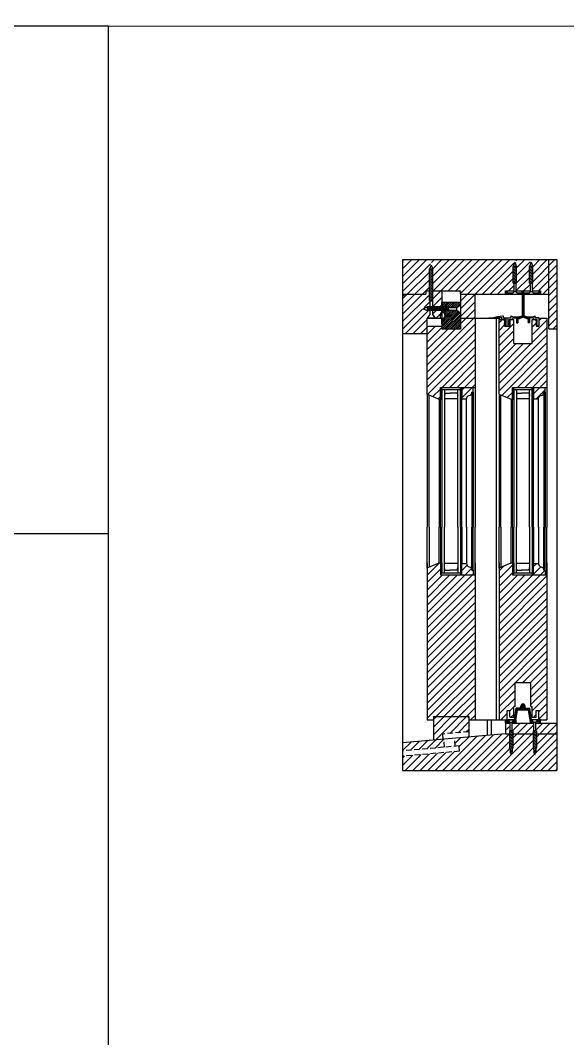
# Model space of a CAD drawing. Header units: inches. Extents: x 1985 to 11287, y 379 to 3234.
# Drawn here: x 7872.43 to 7898.13, y 1663.84 to 1711.67 of the extents above; entities that cross this region are included whole.
import ezdxf

# ---------------------------------------------------------------- set-up
doc = ezdxf.new("R2010")
doc.units = ezdxf.units.IN
doc.header["$MEASUREMENT"] = 0
doc.linetypes.add('HIDDEN', pattern=[0.375, 0.25, -0.125])
for name, color, linetype in [('alum. sill 99', 1, 'CONTINUOUS'), ('glass 99', 6, 'CONTINUOUS'), ('glazing tape 99', 7, 'CONTINUOUS'), ('hardware 99', 94, 'CONTINUOUS'), ('hatch 99', 1, 'CONTINUOUS'), ('separation 99', 3, 'CONTINUOUS'), ('weatherstripping 99', 5, 'CONTINUOUS'), ('wood detail 99', 7, 'CONTINUOUS')]:
    doc.layers.add(name, color=color, linetype=linetype)
pattern_1 = [(45, (8515.62626, 635.25964), (-0.176776695, 0.176776695), [])]

msp = doc.modelspace()

# ---------------------------------------------------------------- hatches: boundary and pattern name
at = {"layer": 'alum. sill 99'}
h = msp.add_hatch(dxfattribs=at)
h.set_pattern_fill('ANSI31', color=256, scale=2, style=0)
h.paths.add_polyline_path([(7893.78807, 1685.348837), (7893.78807, 1685.623035), (7892.16307, 1685.623035), (7892.16307, 1686.19), (7892.10057, 1686.19), (7891.53807, 1685.948928), (7891.53807, 1684.791579), (7891.53807, 1678.814999), (7891.83307, 1678.814999), (7891.83307, 1678.968999), (7893.49307, 1678.968999), (7893.49307, 1678.814999), (7893.78807, 1678.814999)])
h.paths.add_polyline_path([(7893.51457, 1686.0058, -0.350781059), (7893.38957, 1686.148928), (7893.38957, 1686.16205), (7893.16307, 1686.16205), (7893.16307, 1685.623035), (7893.70207, 1685.623035), (7893.70207, 1685.84955), (7893.63957, 1685.84955), (7893.63957, 1685.862672, 0.350781059)], flags=17)
h.paths.add_polyline_path([(7897.163072, 1685.348837), (7897.163072, 1685.623035), (7895.538072, 1685.623035), (7895.538072, 1686.19), (7895.475572, 1686.19), (7894.913072, 1685.948928), (7894.913072, 1684.791579), (7894.913072, 1678.814999), (7895.288072, 1678.814999), (7895.288072, 1679.252499), (7895.413072, 1679.252499), (7895.413072, 1678.939999), (7895.600572, 1678.939999), (7895.600572, 1679.439999), (7895.663072, 1679.439999), (7895.663072, 1680.564999), (7896.413072, 1680.564999), (7896.413072, 1679.439999), (7896.475572, 1679.439999), (7896.475572, 1678.939999), (7896.663072, 1678.939999), (7896.663072, 1679.252499), (7896.788072, 1679.252499), (7896.788072, 1678.814999), (7896.863072, 1678.814999), (7897.163072, 1678.814999)])
h.paths.add_polyline_path([(7896.889572, 1686.0058, -0.350781059), (7896.764572, 1686.148928), (7896.764572, 1686.16205), (7896.538072, 1686.16205), (7896.538072, 1685.623035), (7897.077072, 1685.623035), (7897.077072, 1685.84955), (7897.014572, 1685.84955), (7897.014572, 1685.862672, 0.350781059)], flags=17)
at = {"layer": 'glazing tape 99'}
h = msp.add_hatch(color=7, dxfattribs=at)
h.paths.add_polyline_path([(7893.10057, 1693.895784), (7893.16307, 1693.895784), (7893.16307, 1694.395784), (7893.10057, 1694.395784)])
h.paths.add_polyline_path([(7892.16307, 1693.872284), (7892.22557, 1693.872284), (7892.22557, 1694.372284), (7892.16307, 1694.372284)])
h = msp.add_hatch(color=7, dxfattribs=at)
h.paths.add_polyline_path([(7893.10057, 1693.895784), (7893.16307, 1693.895784), (7893.16307, 1694.395784), (7893.10057, 1694.395784)])
h.paths.add_polyline_path([(7892.16307, 1693.872284), (7892.22557, 1693.872284), (7892.22557, 1694.372284), (7892.16307, 1694.372284)])
h = msp.add_hatch(color=7, dxfattribs=at)
h.paths.add_polyline_path([(7896.475572, 1693.895784), (7896.538072, 1693.895784), (7896.538072, 1694.395784), (7896.475572, 1694.395784)])
h.paths.add_polyline_path([(7895.538072, 1693.872284), (7895.600572, 1693.872284), (7895.600572, 1694.372284), (7895.538072, 1694.372284)])
h = msp.add_hatch(color=7, dxfattribs=at)
h.paths.add_polyline_path([(7896.475572, 1693.895784), (7896.538072, 1693.895784), (7896.538072, 1694.395784), (7896.475572, 1694.395784)])
h.paths.add_polyline_path([(7895.538072, 1693.872284), (7895.600572, 1693.872284), (7895.600572, 1694.372284), (7895.538072, 1694.372284)])
h = msp.add_hatch(color=7, dxfattribs=at)
h.paths.add_polyline_path([(7893.10057, 1685.66205), (7893.16307, 1685.66205), (7893.16307, 1686.16205), (7893.10057, 1686.16205)])
h.paths.add_polyline_path([(7892.16307, 1685.69), (7892.22557, 1685.69), (7892.22557, 1686.19), (7892.16307, 1686.19)])
h = msp.add_hatch(color=7, dxfattribs=at)
h.paths.add_polyline_path([(7896.475572, 1685.66205), (7896.538072, 1685.66205), (7896.538072, 1686.16205), (7896.475572, 1686.16205)])
h.paths.add_polyline_path([(7895.538072, 1685.69), (7895.600572, 1685.69), (7895.600572, 1686.19), (7895.538072, 1686.19)])
at = {"layer": 'hardware 99'}
h = msp.add_hatch(dxfattribs=at)
h.set_pattern_fill('ANSI31', color=256, scale=0.25, style=0)
h.set_pattern_definition([(45, (8239.943242, -273.444858), (-0.0220970869, 0.0220970869), [])])
h.paths.add_polyline_path([(7895.51116, 1698.809832), (7895.564101, 1698.881832), (7895.290072, 1698.881832), (7895.290072, 1698.963832), (7895.250072, 1698.963832), (7895.218072, 1698.931832), (7895.218072, 1698.809832)])
h.paths.add_polyline_path([(7895.747043, 1698.881832), (7895.799984, 1698.809832), (7896.002072, 1698.809832), (7896.002072, 1697.794832), (7895.762275, 1697.696832), (7895.725572, 1697.681832), (7895.725572, 1697.461832), (7895.797572, 1697.461832), (7895.797572, 1697.633477), (7896.038072, 1697.731764), (7896.278572, 1697.633477), (7896.278572, 1697.461832), (7896.350572, 1697.461832), (7896.350572, 1697.681832), (7896.074072, 1697.794832), (7896.074072, 1698.809832), (7896.27616, 1698.809832), (7896.329101, 1698.881832), (7896.074072, 1698.881832), (7896.074072, 1698.963832), (7896.002072, 1698.963832), (7896.002072, 1698.881832)])
h.paths.add_polyline_path([(7896.512043, 1698.881832), (7896.564984, 1698.809832), (7896.858072, 1698.809832), (7896.858072, 1698.931832), (7896.826072, 1698.963832), (7896.786072, 1698.963832), (7896.786072, 1698.881832)])
h = msp.add_hatch(dxfattribs=at)
h.set_pattern_fill('ANSI31', color=256, scale=0.25, style=0)
h.set_pattern_definition([(45, (8239.943242, -212.749195), (-0.0220970869, 0.0220970869), [])])
h.paths.add_polyline_path([(7895.33866, 1678.814999), (7895.213072, 1678.814999), (7895.213072, 1678.654999), (7895.285072, 1678.654999), (7895.285072, 1678.714999), (7895.41219, 1678.714999)])
h.paths.add_polyline_path([(7895.704127, 1678.803372), (7895.784248, 1679.292999), (7896.291896, 1679.292999), (7896.372017, 1678.803372), (7896.372017, 1678.654999), (7896.444017, 1678.654999), (7896.444017, 1678.714999), (7896.52219, 1678.714999), (7896.44866, 1678.814999), (7896.443072, 1678.814999), (7896.353072, 1679.364999), (7896.138072, 1679.364999), (7896.138072, 1679.464999, 1), (7895.938072, 1679.464999), (7895.938072, 1679.364999), (7895.723072, 1679.364999), (7895.633072, 1678.814999), (7895.627484, 1678.814999), (7895.553954, 1678.714999), (7895.632127, 1678.714999), (7895.632127, 1678.654999), (7895.704127, 1678.654999)])
h.paths.add_polyline_path([(7896.863072, 1678.814999), (7896.737484, 1678.814999), (7896.663954, 1678.714999), (7896.791072, 1678.714999), (7896.791072, 1678.654999), (7896.863072, 1678.654999)])
at = {"layer": 'hatch 99'}
h = msp.add_hatch(dxfattribs=at)
h.set_pattern_fill('ANSI31', color=256, scale=2, style=0)
h.set_pattern_definition(pattern_1)
h.paths.add_polyline_path([(7895.580572, 1700.119832), (7895.603072, 1700.176832), (7895.603072, 1700.434832), (7890.38232, 1700.434832), (7890.38232, 1698.809832), (7891.46857, 1698.809832), (7891.46857, 1698.963832), (7891.64057, 1698.963832), (7891.64057, 1699.991832), (7891.66307, 1700.042127), (7891.66307, 1700.192192), (7891.72557, 1700.331898), (7891.78807, 1700.192192), (7891.78807, 1700.042127), (7891.81057, 1699.991832), (7891.81057, 1698.963832), (7893.10857, 1698.963832), (7893.10857, 1698.809832), (7895.218072, 1698.809832), (7895.218072, 1698.963832), (7895.603072, 1698.963832), (7895.603072, 1699.327332), (7895.580572, 1699.327332)])
h.paths.add_polyline_path([(7896.345572, 1700.119832), (7896.368072, 1700.176832), (7896.368072, 1700.434832), (7895.708072, 1700.434832), (7895.708072, 1700.176832), (7895.730572, 1700.119832), (7895.730572, 1699.327332), (7895.708072, 1699.327332), (7895.708072, 1698.963832), (7896.368072, 1698.963832), (7896.368072, 1699.327332), (7896.345572, 1699.327332)])
h.paths.add_polyline_path([(7897.256822, 1700.434832), (7896.473072, 1700.434832), (7896.473072, 1700.176832), (7896.495572, 1700.119832), (7896.495572, 1699.327332), (7896.473072, 1699.327332), (7896.473072, 1698.963832), (7896.858072, 1698.963832), (7896.858072, 1698.809832), (7897.256822, 1698.809832)])
h.paths.add_polyline_path([(7897.631822, 1700.434832), (7897.256822, 1700.434832), (7897.256822, 1697.181832), (7897.631822, 1697.181832)])
h = msp.add_hatch(dxfattribs=at)
h.set_pattern_fill('ANSI31', color=256, scale=2, style=0)
h.set_pattern_definition(pattern_1)
h.paths.add_polyline_path([(7891.66307, 1697.851832), (7891.66307, 1698.040721), (7891.54057, 1698.040721), (7891.490276, 1698.063221), (7891.39638, 1698.063221), (7891.256674, 1698.125721), (7891.39638, 1698.188221), (7891.490276, 1698.188221), (7891.54057, 1698.210721), (7891.66307, 1698.210721), (7891.66307, 1698.494332), (7891.64057, 1698.494332), (7891.64057, 1698.963832), (7891.46857, 1698.963832), (7891.46857, 1698.809832), (7890.50732, 1698.809832), (7890.38232, 1698.684832), (7890.38232, 1696.963832), (7891.53807, 1696.963832), (7891.53807, 1697.681832)])
h.paths.add_polyline_path([(7892.22557, 1698.963832), (7891.81057, 1698.963832), (7891.81057, 1698.494332), (7891.78807, 1698.494332), (7891.78807, 1698.210721), (7892.22557, 1698.210721)])
h.paths.add_polyline_path([(7892.178258, 1697.931497, -0.239084783), (7892.22557, 1697.962453), (7892.22557, 1698.040721), (7891.78807, 1698.040721), (7891.78807, 1697.851832), (7891.91307, 1697.681832), (7892.178451, 1697.681832, -0.267534355)])
h.paths.add_polyline_path([(7893.78807, 1698.809832), (7893.10057, 1698.809832), (7893.10057, 1698.431832), (7893.10057, 1697.681832), (7893.78807, 1697.681832)])
h.paths.add_polyline_path([(7893.78807, 1697.681832), (7893.10057, 1697.681832), (7893.10057, 1697.184832), (7892.22557, 1697.184832), (7892.22557, 1697.306832), (7891.53807, 1697.306832), (7891.53807, 1694.113355), (7892.10057, 1693.872284), (7892.16307, 1693.872284), (7892.16307, 1694.434798), (7893.78807, 1694.434798)])
h.paths.add_polyline_path([(7893.70207, 1694.434798), (7893.16307, 1694.434798), (7893.16307, 1693.895784), (7893.38957, 1693.895784, -0.375199902), (7893.51457, 1694.052034, 0.375199902), (7893.63957, 1694.208284), (7893.70207, 1694.208284)], flags=17)
h.paths.add_polyline_path([(7897.163072, 1697.681832), (7896.781072, 1697.681832), (7896.781072, 1697.306832), (7896.709072, 1697.306832), (7896.663072, 1697.306832), (7896.663072, 1697.619332), (7896.531072, 1697.619332), (7896.475572, 1697.619332), (7896.475572, 1696.494332), (7895.600572, 1696.494332), (7895.600572, 1697.619332), (7895.413072, 1697.619332), (7895.413072, 1697.306832), (7895.177072, 1697.306832), (7895.177072, 1697.619332), (7895.045072, 1697.619332), (7894.913072, 1697.619332), (7894.913072, 1694.113355), (7895.475572, 1693.872284), (7895.538072, 1693.872284), (7895.538072, 1694.434798), (7897.163072, 1694.434798)])
h.paths.add_polyline_path([(7897.077072, 1694.434798), (7896.538072, 1694.434798), (7896.538072, 1693.895784), (7896.764572, 1693.895784, -0.375199902), (7896.889572, 1694.052034, 0.375199902), (7897.014572, 1694.208284), (7897.077072, 1694.208284)], flags=17)
h = msp.add_hatch(dxfattribs=at)
h.set_pattern_fill('ANSI31', color=256, scale=0.5, style=0)
h.set_pattern_definition([(45, (8396.67715, 266.709015), (-0.0441941738, 0.0441941738), [])])
h.paths.add_polyline_path([(7893.10057, 1697.681832), (7893.10057, 1697.938221), (7892.93057, 1698.063221), (7892.53807, 1698.063221), (7892.53807, 1698.040721), (7892.22557, 1698.040721), (7892.22557, 1697.994332, -0.365977382), (7892.410448, 1697.838082), (7892.66307, 1697.838082), (7892.66307, 1697.775582), (7892.410448, 1697.775582, -0.365977382), (7892.22557, 1697.619332), (7892.22557, 1697.431832), (7892.22557, 1697.184832), (7893.10057, 1697.184832)])
h.paths.add_polyline_path([(7893.10057, 1698.431832), (7892.22557, 1698.431832), (7892.22557, 1698.210721), (7892.53807, 1698.210721), (7892.53807, 1698.188221), (7892.93057, 1698.188221), (7893.10057, 1698.313221)])
h = msp.add_hatch(dxfattribs=at)
h.set_pattern_fill('ANSI31', color=256, scale=2, style=0)
h.set_pattern_definition(pattern_1)
h.paths.add_polyline_path([(7893.49307, 1678.906499), (7893.43057, 1678.968999), (7891.89557, 1678.968999), (7891.83307, 1678.906499), (7891.83307, 1677.861518), (7892.293224, 1677.901472), (7892.271598, 1678.150535), (7893.49307, 1678.256594)])
h.paths.add_polyline_path([(7892.323336, 1677.904087), (7890.38232, 1677.735551), (7890.38232, 1677.35914), (7892.355774, 1677.530493)], flags=17)
h.paths.add_polyline_path([(7897.631822, 1678.154999), (7896.668072, 1678.154999), (7896.668072, 1677.504999), (7896.645572, 1677.447999), (7896.645572, 1677.319198), (7896.593072, 1677.179492), (7896.540572, 1677.319198), (7896.540572, 1677.447999), (7896.518072, 1677.504999), (7896.518072, 1678.154999), (7895.558072, 1678.154999), (7895.558072, 1677.504999), (7895.535572, 1677.447999), (7895.535572, 1677.319198), (7895.483072, 1677.179492), (7895.430572, 1677.319198), (7895.430572, 1677.447999), (7895.408072, 1677.504999), (7895.408072, 1678.154999), (7895.213072, 1678.154999), (7892.821462, 1677.947339), (7892.8539, 1677.573744), (7893.040697, 1677.589964), (7893.062323, 1677.340901), (7890.38232, 1677.108199), (7890.38232, 1676.434999), (7897.631822, 1676.434999)])
h.paths.add_polyline_path([(7897.631822, 1678.654999), (7896.863072, 1678.654999), (7896.645572, 1678.654999), (7896.645572, 1678.297499), (7896.668072, 1678.297499), (7896.668072, 1678.154999), (7897.631822, 1678.154999)])
h.paths.add_polyline_path([(7896.540572, 1678.654999), (7895.535572, 1678.654999), (7895.535572, 1678.297499), (7895.558072, 1678.297499), (7895.558072, 1678.154999), (7896.518072, 1678.154999), (7896.518072, 1678.297499), (7896.540572, 1678.297499)])
h.paths.add_polyline_path([(7895.430572, 1678.654999), (7895.213072, 1678.654999), (7895.213072, 1678.154999), (7895.408072, 1678.154999), (7895.408072, 1678.297499), (7895.430572, 1678.297499)])

# ---------------------------------------------------------------- linework, layer by layer
at = {"layer": 'glass 99', "color": 6}
for p, q in [((7892.22557, 1694.372284), (7892.22557, 1687.861472)), ((7892.22557, 1694.341098), (7893.10057, 1694.341098)), ((7892.22557, 1694.341098), (7893.10057, 1694.341098)), ((7892.35057, 1694.341098), (7892.35057, 1687.861472)), ((7892.97557, 1687.861472), (7892.97557, 1694.341098)), ((7893.10057, 1687.861472), (7893.10057, 1694.395784)), ((7895.600572, 1694.372284), (7895.600572, 1687.861472)), ((7895.600572, 1694.341098), (7896.475572, 1694.341098)), ((7895.600572, 1694.341098), (7896.475572, 1694.341098)), ((7895.725572, 1694.341098), (7895.725572, 1687.861472)), ((7896.350572, 1687.861472), (7896.350572, 1694.341098)), ((7896.475572, 1687.861472), (7896.475572, 1694.395784)), ((7892.380561, 1694.160164), (7892.35057, 1694.052381)), ((7892.380561, 1694.160164), (7892.35057, 1694.052381)), ((7892.97557, 1693.895784), (7892.35057, 1693.895784)), ((7892.97557, 1693.895784), (7892.35057, 1693.895784)), ((7892.380561, 1694.160164), (7892.60057, 1694.160164)), ((7892.380561, 1694.160164), (7892.60057, 1694.160164)), ((7892.945579, 1694.160164), (7892.60057, 1694.160164)), ((7892.945579, 1694.160164), (7892.60057, 1694.160164)), ((7892.945579, 1694.160164), (7892.97557, 1694.052381)), ((7892.945579, 1694.160164), (7892.97557, 1694.052381)), ((7895.755563, 1694.160164), (7895.725572, 1694.052381)), ((7895.755563, 1694.160164), (7895.725572, 1694.052381)), ((7896.350572, 1693.895784), (7895.725572, 1693.895784)), ((7896.350572, 1693.895784), (7895.725572, 1693.895784)), ((7895.755563, 1694.160164), (7895.975572, 1694.160164)), ((7895.755563, 1694.160164), (7895.975572, 1694.160164)), ((7896.320581, 1694.160164), (7895.975572, 1694.160164)), ((7896.320581, 1694.160164), (7895.975572, 1694.160164)), ((7896.320581, 1694.160164), (7896.350572, 1694.052381)), ((7896.320581, 1694.160164), (7896.350572, 1694.052381)), ((7892.22557, 1685.69), (7892.22557, 1687.861472)), ((7892.35057, 1685.716735), (7892.35057, 1687.861472)), ((7892.97557, 1687.861472), (7892.97557, 1685.716735)), ((7893.10057, 1687.861472), (7893.10057, 1685.66205)), ((7895.600572, 1685.69), (7895.600572, 1687.861472)), ((7895.725572, 1685.716735), (7895.725572, 1687.861472)), ((7896.350572, 1687.861472), (7896.350572, 1685.716735)), ((7896.475572, 1687.861472), (7896.475572, 1685.66205)), ((7892.22557, 1685.716735), (7893.10057, 1685.716735)), ((7892.97557, 1686.16205), (7892.35057, 1686.16205)), ((7892.380561, 1685.849555), (7892.35057, 1685.969738)), ((7892.380561, 1685.849555), (7892.60057, 1685.849555)), ((7892.945579, 1685.849555), (7892.60057, 1685.849555)), ((7892.945579, 1685.849555), (7892.97557, 1685.969738)), ((7895.600572, 1685.716735), (7896.475572, 1685.716735)), ((7896.350572, 1686.16205), (7895.725572, 1686.16205)), ((7895.755563, 1685.849555), (7895.725572, 1685.969738)), ((7895.755563, 1685.849555), (7895.975572, 1685.849555)), ((7896.320581, 1685.849555), (7895.975572, 1685.849555)), ((7896.320581, 1685.849555), (7896.350572, 1685.969738))]:
    msp.add_line(p, q, dxfattribs=at)
at = {"layer": 'glazing tape 99'}
for p, q in [((7892.22557, 1694.372284), (7892.16307, 1694.372284)), ((7892.22557, 1694.372284), (7892.16307, 1694.372284)), ((7892.22557, 1693.872284), (7892.22557, 1694.372284)), ((7892.22557, 1693.872284), (7892.22557, 1694.372284)), ((7893.10057, 1694.395784), (7893.10057, 1693.895784)), ((7893.16307, 1694.395784), (7893.10057, 1694.395784)), ((7893.10057, 1694.395784), (7893.10057, 1693.895784)), ((7893.16307, 1694.395784), (7893.10057, 1694.395784)), ((7895.600572, 1694.372284), (7895.538072, 1694.372284)), ((7895.600572, 1694.372284), (7895.538072, 1694.372284)), ((7895.600572, 1693.872284), (7895.600572, 1694.372284)), ((7895.600572, 1693.872284), (7895.600572, 1694.372284)), ((7896.475572, 1694.395784), (7896.475572, 1693.895784)), ((7896.538072, 1694.395784), (7896.475572, 1694.395784)), ((7896.475572, 1694.395784), (7896.475572, 1693.895784)), ((7896.538072, 1694.395784), (7896.475572, 1694.395784)), ((7892.22557, 1693.872284), (7892.16307, 1693.872284)), ((7892.22557, 1693.872284), (7892.16307, 1693.872284)), ((7893.16307, 1693.895784), (7893.10057, 1693.895784)), ((7893.16307, 1693.895784), (7893.10057, 1693.895784)), ((7895.600572, 1693.872284), (7895.538072, 1693.872284)), ((7895.600572, 1693.872284), (7895.538072, 1693.872284)), ((7896.538072, 1693.895784), (7896.475572, 1693.895784)), ((7896.538072, 1693.895784), (7896.475572, 1693.895784)), ((7892.16307, 1686.19), (7892.22557, 1686.19)), ((7892.22557, 1686.19), (7892.22557, 1685.69)), ((7895.538072, 1686.19), (7895.600572, 1686.19)), ((7895.600572, 1686.19), (7895.600572, 1685.69)), ((7892.16307, 1685.69), (7892.22557, 1685.69)), ((7893.10057, 1686.16205), (7893.10057, 1685.66205)), ((7895.538072, 1685.69), (7895.600572, 1685.69)), ((7896.475572, 1686.16205), (7896.475572, 1685.66205))]:
    msp.add_line(p, q, dxfattribs=at)
at = {"layer": 'glazing tape 99', "color": 7}
for p, q in [((7893.10057, 1686.16205), (7893.16307, 1686.16205)), ((7896.475572, 1686.16205), (7896.538072, 1686.16205)), ((7893.10057, 1685.66205), (7893.16307, 1685.66205)), ((7896.475572, 1685.66205), (7896.538072, 1685.66205))]:
    msp.add_line(p, q, dxfattribs=at)
at = {"layer": 'hardware 99'}
for p, q in [((7891.72557, 1700.181832), (7891.64057, 1699.991832)), ((7891.72557, 1700.181832), (7891.81057, 1699.991832)), ((7895.655572, 1700.309832), (7895.580572, 1700.119832)), ((7895.580572, 1699.327332), (7895.580572, 1700.119832)), ((7895.730572, 1700.119832), (7895.580572, 1700.119832)), ((7895.661336, 1700.119832), (7895.580572, 1700.081918)), ((7895.730572, 1700.081918), (7895.580572, 1700.011502)), ((7895.655572, 1700.309832), (7895.730572, 1700.119832)), ((7895.730572, 1699.327332), (7895.730572, 1700.119832)), ((7896.420572, 1700.309832), (7896.345572, 1700.119832)), ((7896.345572, 1699.327332), (7896.345572, 1700.119832)), ((7896.495572, 1700.119832), (7896.345572, 1700.119832)), ((7896.426336, 1700.119832), (7896.345572, 1700.081918)), ((7896.495572, 1700.081918), (7896.345572, 1700.011502)), ((7896.420572, 1700.309832), (7896.495572, 1700.119832)), ((7896.495572, 1699.327332), (7896.495572, 1700.119832)), ((7891.64057, 1698.494332), (7891.64057, 1699.991832)), ((7891.81057, 1699.991832), (7891.64057, 1699.991832)), ((7891.734124, 1699.991832), (7891.64057, 1699.953081)), ((7891.81057, 1699.953081), (7891.64057, 1699.882665)), ((7891.81057, 1699.882665), (7891.64057, 1699.812249)), ((7891.81057, 1699.812249), (7891.64057, 1699.741832)), ((7891.81057, 1699.741832), (7891.64057, 1699.671416)), ((7891.81057, 1699.671416), (7891.64057, 1699.601)), ((7891.81057, 1699.601), (7891.64057, 1699.530584)), ((7891.81057, 1698.494332), (7891.81057, 1699.991832)), ((7895.730572, 1700.011502), (7895.580572, 1699.941086)), ((7895.730572, 1699.941086), (7895.580572, 1699.870669)), ((7895.730572, 1699.870669), (7895.580572, 1699.800253)), ((7895.730572, 1699.800253), (7895.580572, 1699.729837)), ((7895.730572, 1699.729837), (7895.580572, 1699.659421)), ((7895.730572, 1699.659421), (7895.580572, 1699.589004)), ((7895.730572, 1699.589004), (7895.580572, 1699.518588)), ((7896.495572, 1700.011502), (7896.345572, 1699.941086)), ((7896.495572, 1699.941086), (7896.345572, 1699.870669)), ((7896.495572, 1699.870669), (7896.345572, 1699.800253)), ((7896.495572, 1699.800253), (7896.345572, 1699.729837)), ((7896.495572, 1699.729837), (7896.345572, 1699.659421)), ((7896.495572, 1699.659421), (7896.345572, 1699.589004)), ((7896.495572, 1699.589004), (7896.345572, 1699.518588)), ((7891.81057, 1699.530584), (7891.64057, 1699.460167)), ((7891.81057, 1699.460167), (7891.64057, 1699.389751)), ((7891.81057, 1699.389751), (7891.64057, 1699.319335)), ((7891.81057, 1699.319335), (7891.64057, 1699.248918)), ((7891.81057, 1699.248918), (7891.64057, 1699.178502)), ((7891.81057, 1699.178502), (7891.64057, 1699.108086)), ((7891.81057, 1699.108086), (7891.64057, 1699.037669)), ((7895.730572, 1699.518588), (7895.580572, 1699.448172)), ((7895.730572, 1699.448172), (7895.580572, 1699.377755)), ((7895.580572, 1699.327332), (7895.730572, 1699.327332)), ((7895.603072, 1699.327332), (7895.603072, 1698.934832)), ((7895.730572, 1699.377755), (7895.628841, 1699.327332)), ((7895.708072, 1699.327332), (7895.708072, 1698.934832)), ((7896.495572, 1699.518588), (7896.345572, 1699.448172)), ((7896.495572, 1699.448172), (7896.345572, 1699.377755)), ((7896.345572, 1699.327332), (7896.495572, 1699.327332)), ((7896.368072, 1699.327332), (7896.368072, 1698.934832)), ((7896.495572, 1699.377755), (7896.393841, 1699.327332)), ((7896.473072, 1699.327332), (7896.473072, 1698.934832)), ((7891.81057, 1699.037669), (7891.64057, 1698.967253)), ((7891.81057, 1698.967253), (7891.64057, 1698.896837)), ((7891.81057, 1698.896837), (7891.64057, 1698.826421)), ((7891.81057, 1698.826421), (7891.64057, 1698.756004)), ((7891.81057, 1698.756004), (7891.64057, 1698.685588)), ((7891.81057, 1698.685588), (7891.64057, 1698.615172)), ((7891.81057, 1698.615172), (7891.64057, 1698.544755)), ((7893.10857, 1698.931832), (7893.10857, 1698.809832)), ((7895.218072, 1698.931832), (7895.250072, 1698.963832)), ((7895.218072, 1698.931832), (7895.218072, 1698.809832)), ((7895.218072, 1698.809832), (7896.002072, 1698.809832)), ((7895.250072, 1698.963832), (7895.290072, 1698.963832)), ((7895.290072, 1698.963832), (7895.290072, 1698.881832)), ((7895.290072, 1698.881832), (7895.564101, 1698.881832)), ((7895.603072, 1698.934832), (7895.51116, 1698.809832)), ((7895.51116, 1698.809832), (7895.799984, 1698.809832)), ((7895.603072, 1698.934832), (7895.708072, 1698.934832)), ((7895.708072, 1698.934832), (7895.799984, 1698.809832)), ((7895.747043, 1698.881832), (7896.002072, 1698.881832)), ((7896.002072, 1698.881832), (7896.002072, 1698.963832)), ((7896.002072, 1698.963832), (7896.074072, 1698.963832)), ((7896.002072, 1698.809832), (7896.002072, 1697.794832)), ((7896.074072, 1698.881832), (7896.074072, 1698.963832)), ((7896.074072, 1698.881832), (7896.329101, 1698.881832)), ((7896.074072, 1698.809832), (7896.858072, 1698.809832)), ((7896.074072, 1698.809832), (7896.074072, 1697.794832)), ((7896.368072, 1698.934832), (7896.27616, 1698.809832)), ((7896.27616, 1698.809832), (7896.564984, 1698.809832)), ((7896.368072, 1698.934832), (7896.473072, 1698.934832)), ((7896.473072, 1698.934832), (7896.564984, 1698.809832)), ((7896.512043, 1698.881832), (7896.786072, 1698.881832)), ((7896.826072, 1698.963832), (7896.786072, 1698.963832)), ((7896.786072, 1698.963832), (7896.786072, 1698.881832)), ((7896.858072, 1698.931832), (7896.826072, 1698.963832)), ((7896.858072, 1698.809832), (7896.858072, 1698.931832)), ((7891.35057, 1698.125721), (7891.54057, 1698.210721)), ((7891.35057, 1698.125721), (7891.54057, 1698.040721)), ((7892.53807, 1698.210721), (7891.54057, 1698.210721)), ((7891.54057, 1698.210721), (7891.54057, 1698.040721)), ((7891.572235, 1698.210721), (7891.642652, 1698.040721)), ((7891.64057, 1698.494332), (7891.81057, 1698.494332)), ((7891.642652, 1698.210721), (7891.713068, 1698.040721)), ((7891.66307, 1698.494332), (7891.66307, 1697.851832)), ((7891.81057, 1698.544755), (7891.688839, 1698.494332)), ((7891.713068, 1698.210721), (7891.783484, 1698.040721)), ((7891.783484, 1698.210721), (7891.853901, 1698.040721)), ((7891.78807, 1698.494332), (7891.78807, 1697.851832)), ((7891.853901, 1698.210721), (7891.924317, 1698.040721)), ((7891.924317, 1698.210721), (7891.994733, 1698.040721)), ((7891.994733, 1698.210721), (7892.06515, 1698.040721)), ((7892.06515, 1698.210721), (7892.135566, 1698.040721)), ((7892.135566, 1698.210721), (7892.205982, 1698.040721)), ((7892.205982, 1698.210721), (7892.276398, 1698.040721)), ((7892.276398, 1698.210721), (7892.346815, 1698.040721)), ((7892.346815, 1698.210721), (7892.417231, 1698.040721)), ((7892.417231, 1698.210721), (7892.487647, 1698.040721)), ((7892.487647, 1698.210721), (7892.53807, 1698.08899)), ((7892.53807, 1698.040721), (7892.53807, 1698.210721)), ((7892.53807, 1698.188221), (7892.93057, 1698.188221)), ((7892.93057, 1698.188221), (7893.10057, 1698.313221)), ((7892.93057, 1698.063221), (7892.93057, 1698.188221)), ((7893.10057, 1698.313221), (7893.10057, 1697.938221)), ((7891.66307, 1697.851832), (7891.53807, 1697.681832)), ((7891.91307, 1697.681832), (7891.53807, 1697.681832)), ((7891.54057, 1698.117168), (7891.572235, 1698.040721)), ((7892.53807, 1698.040721), (7891.54057, 1698.040721)), ((7891.78807, 1697.851832), (7891.91307, 1697.681832)), ((7892.53807, 1698.063221), (7892.93057, 1698.063221)), ((7892.93057, 1698.063221), (7893.10057, 1697.938221)), ((7895.725572, 1697.681832), (7896.002072, 1697.794832)), ((7895.725572, 1697.681832), (7895.725572, 1697.461832)), ((7895.797572, 1697.633477), (7896.038072, 1697.731764)), ((7896.278572, 1697.633477), (7896.038072, 1697.731764)), ((7896.350572, 1697.681832), (7896.074072, 1697.794832)), ((7896.350572, 1697.681832), (7896.350572, 1697.461832)), ((7895.725572, 1697.461832), (7895.797572, 1697.461832)), ((7895.797572, 1697.633477), (7895.797572, 1697.461832)), ((7896.278572, 1697.633477), (7896.278572, 1697.461832)), ((7896.350572, 1697.461832), (7896.278572, 1697.461832)), ((7895.633072, 1678.814999), (7895.723072, 1679.364999)), ((7895.704127, 1678.803372), (7895.784248, 1679.292999)), ((7895.938072, 1679.364999), (7895.723072, 1679.364999)), ((7895.784248, 1679.292999), (7896.291896, 1679.292999)), ((7895.938072, 1679.364999), (7895.938072, 1679.464999)), ((7896.138072, 1679.364999), (7896.138072, 1679.464999)), ((7896.138072, 1679.364999), (7896.353072, 1679.364999)), ((7896.372017, 1678.803372), (7896.291896, 1679.292999)), ((7896.443072, 1678.814999), (7896.353072, 1679.364999)), ((7895.213072, 1678.654999), (7895.213072, 1678.814999)), ((7895.213072, 1678.814999), (7895.633072, 1678.814999)), ((7895.213072, 1678.654999), (7895.285072, 1678.654999)), ((7895.285072, 1678.654999), (7895.285072, 1678.714999)), ((7895.285072, 1678.714999), (7895.41219, 1678.714999)), ((7895.430572, 1678.689999), (7895.33866, 1678.814999)), ((7895.627484, 1678.814999), (7895.33866, 1678.814999)), ((7895.430572, 1678.297499), (7895.430572, 1678.689999)), ((7895.535572, 1678.689999), (7895.430572, 1678.689999)), ((7895.535572, 1678.689999), (7895.627484, 1678.814999)), ((7895.535572, 1678.297499), (7895.535572, 1678.689999)), ((7895.553954, 1678.714999), (7895.632127, 1678.714999)), ((7895.632127, 1678.714999), (7895.632127, 1678.654999)), ((7895.632127, 1678.654999), (7895.704127, 1678.654999)), ((7895.704127, 1678.803372), (7895.704127, 1678.654999)), ((7896.372017, 1678.803372), (7896.372017, 1678.654999)), ((7896.372017, 1678.654999), (7896.444017, 1678.654999)), ((7896.863072, 1678.814999), (7896.443072, 1678.814999)), ((7896.52219, 1678.714999), (7896.444017, 1678.714999)), ((7896.444017, 1678.714999), (7896.444017, 1678.654999)), ((7896.540572, 1678.689999), (7896.44866, 1678.814999)), ((7896.737484, 1678.814999), (7896.44866, 1678.814999)), ((7896.540572, 1678.297499), (7896.540572, 1678.689999)), ((7896.645572, 1678.689999), (7896.540572, 1678.689999)), ((7896.645572, 1678.689999), (7896.737484, 1678.814999)), ((7896.645572, 1678.297499), (7896.645572, 1678.689999)), ((7896.791072, 1678.714999), (7896.663954, 1678.714999)), ((7896.791072, 1678.654999), (7896.791072, 1678.714999)), ((7896.791072, 1678.654999), (7896.863072, 1678.654999)), ((7896.863072, 1678.654999), (7896.863072, 1678.814999)), ((7895.558072, 1678.297499), (7895.408072, 1678.297499)), ((7895.408072, 1678.297499), (7895.408072, 1677.504999)), ((7895.408072, 1678.247076), (7895.509803, 1678.297499)), ((7895.408072, 1678.17666), (7895.558072, 1678.247076)), ((7895.408072, 1678.106244), (7895.558072, 1678.17666)), ((7895.408072, 1678.035827), (7895.558072, 1678.106244)), ((7895.408072, 1677.965411), (7895.558072, 1678.035827)), ((7895.558072, 1678.297499), (7895.558072, 1677.504999)), ((7896.668072, 1678.297499), (7896.518072, 1678.297499)), ((7896.518072, 1678.297499), (7896.518072, 1677.504999)), ((7896.518072, 1678.247076), (7896.619803, 1678.297499)), ((7896.518072, 1678.17666), (7896.668072, 1678.247076)), ((7896.518072, 1678.106244), (7896.668072, 1678.17666)), ((7896.518072, 1678.035827), (7896.668072, 1678.106244)), ((7896.518072, 1677.965411), (7896.668072, 1678.035827)), ((7896.668072, 1678.297499), (7896.668072, 1677.504999)), ((7895.408072, 1677.894995), (7895.558072, 1677.965411)), ((7895.408072, 1677.824579), (7895.558072, 1677.894995)), ((7895.408072, 1677.754162), (7895.558072, 1677.824579)), ((7895.408072, 1677.683746), (7895.558072, 1677.754162)), ((7895.408072, 1677.61333), (7895.558072, 1677.683746)), ((7895.408072, 1677.542913), (7895.558072, 1677.61333)), ((7896.518072, 1677.894995), (7896.668072, 1677.965411)), ((7896.518072, 1677.824579), (7896.668072, 1677.894995)), ((7896.518072, 1677.754162), (7896.668072, 1677.824579)), ((7896.518072, 1677.683746), (7896.668072, 1677.754162)), ((7896.518072, 1677.61333), (7896.668072, 1677.683746)), ((7896.518072, 1677.542913), (7896.668072, 1677.61333)), ((7895.483072, 1677.314999), (7895.408072, 1677.504999)), ((7895.408072, 1677.504999), (7895.558072, 1677.504999)), ((7895.477308, 1677.504999), (7895.558072, 1677.542913)), ((7895.483072, 1677.314999), (7895.558072, 1677.504999)), ((7896.593072, 1677.314999), (7896.518072, 1677.504999)), ((7896.518072, 1677.504999), (7896.668072, 1677.504999)), ((7896.587308, 1677.504999), (7896.668072, 1677.542913)), ((7896.593072, 1677.314999), (7896.668072, 1677.504999))]:
    msp.add_line(p, q, dxfattribs=at)
msp.add_arc((7896.038072, 1679.464999), 0.1, 0, 180, dxfattribs=at)
at = {"layer": 'separation 99'}
msp.add_line((7808.619843, 1687.562598), (7876.573778, 1687.562598), dxfattribs=at)
at = {"layer": 'separation 99', "color": 3}
msp.add_lwpolyline([(7876.573778, 1711.403795), (8777.601674, 1711.674663), (8777.601674, 1473.992733), (7876.573778, 1473.721864)], close=True, dxfattribs=at)
at = {"layer": 'separation 99'}
msp.add_lwpolyline([(7876.573778, 1711.403795), (7808.619843, 1711.403795), (7808.619843, 1545.162566), (7876.573778, 1545.162566)], close=True, dxfattribs=at)
at = {"layer": 'weatherstripping 99'}
for p, q in [((7892.66307, 1697.806832), (7892.38182, 1697.806832)), ((7894.827868, 1697.696832), (7894.588072, 1697.681832)), ((7895.045072, 1697.696832), (7894.827868, 1697.696832)), ((7895.045072, 1697.619332), (7895.045072, 1697.696832)), ((7895.130072, 1697.696832), (7895.130072, 1697.755238)), ((7895.130072, 1697.696832), (7895.460072, 1697.696832)), ((7895.295072, 1697.306832), (7895.295072, 1697.696832)), ((7895.460072, 1697.696832), (7895.460072, 1697.751215)), ((7895.545072, 1697.619332), (7895.545072, 1697.696832)), ((7895.545072, 1697.696832), (7895.762275, 1697.696832)), ((7895.762275, 1697.696832), (7896.002072, 1697.794832)), ((7896.313868, 1697.696832), (7896.074072, 1697.794832)), ((7896.531072, 1697.696832), (7896.313868, 1697.696832)), ((7896.531072, 1697.619332), (7896.531072, 1697.696832)), ((7896.616072, 1697.696832), (7896.616072, 1697.751215)), ((7896.781072, 1697.696832), (7896.616072, 1697.696832)), ((7896.781072, 1697.696832), (7896.781072, 1697.306832)), ((7895.223072, 1697.619332), (7895.045072, 1697.619332)), ((7895.223072, 1697.515345), (7895.177072, 1697.619332)), ((7895.223072, 1697.463082), (7895.177072, 1697.574136)), ((7895.223072, 1697.359095), (7895.177072, 1697.470149)), ((7895.223072, 1697.306832), (7895.177072, 1697.417886)), ((7895.223072, 1697.515345), (7895.223072, 1697.619332)), ((7895.223072, 1697.359095), (7895.223072, 1697.463082)), ((7895.223072, 1697.306832), (7895.367072, 1697.306832)), ((7895.367072, 1697.515345), (7895.367072, 1697.619332)), ((7895.367072, 1697.515345), (7895.413072, 1697.619332)), ((7895.367072, 1697.619332), (7895.545072, 1697.619332)), ((7895.367072, 1697.463082), (7895.413072, 1697.574136)), ((7895.367072, 1697.359095), (7895.413072, 1697.470149)), ((7895.367072, 1697.359095), (7895.367072, 1697.463082)), ((7895.367072, 1697.306832), (7895.413072, 1697.417886)), ((7896.709072, 1697.619332), (7896.531072, 1697.619332)), ((7896.709072, 1697.515345), (7896.663072, 1697.619332)), ((7896.709072, 1697.463082), (7896.663072, 1697.574136)), ((7896.709072, 1697.359095), (7896.663072, 1697.470149)), ((7896.709072, 1697.306832), (7896.663072, 1697.417886)), ((7896.709072, 1697.515345), (7896.709072, 1697.619332)), ((7896.709072, 1697.359095), (7896.709072, 1697.463082)), ((7896.781072, 1697.306832), (7896.709072, 1697.306832))]:
    msp.add_line(p, q, dxfattribs=at)
for centre, radius, start, end in [((7892.394958, 1697.806832), 0.25, 150.0887142, 209.9112858), ((7892.232433, 1697.900331), 0.0625, 85.8019524, 150.0887142), ((7892.232433, 1697.713334), 0.0625, 209.9112858, 274.1980476), ((7892.22557, 1697.806832), 0.15625, 274.1980476, 85.8019524), ((7895.193121, 1695.920152), 1.862687, 93.1142389, 108.9550309), ((7895.100072, 1697.751215), 0.03, 360, 105.7538936), ((7895.490072, 1697.751215), 0.03, 74.2461064, 180), ((7895.726663, 1698.589885), 0.841403, 254.2461064, 289.1062564), ((7896.349481, 1698.589885), 0.841403, 250.8937436, 285.7538936), ((7896.586072, 1697.751215), 0.03, 360, 105.7538936)]:
    msp.add_arc(centre, radius, start, end, dxfattribs=at)
at = {"layer": 'wood detail 99'}
for p, q in [((7890.38232, 1700.434832), (7890.38232, 1676.434999)), ((7897.631822, 1700.434832), (7897.631822, 1687.861472)), ((7890.38232, 1698.684832), (7890.50732, 1698.809832)), ((7891.46857, 1698.963832), (7891.46857, 1698.809832)), ((7891.46857, 1698.963832), (7891.64057, 1698.963832)), ((7891.81057, 1698.963832), (7893.10857, 1698.963832)), ((7892.22557, 1698.963832), (7892.22557, 1697.681832)), ((7893.10057, 1698.809832), (7893.10057, 1698.431832)), ((7893.10857, 1698.809832), (7893.10857, 1698.963832)), ((7893.78807, 1697.681832), (7893.78807, 1698.809832)), ((7895.218072, 1698.809832), (7895.218072, 1698.963832)), ((7895.218072, 1698.963832), (7895.603072, 1698.963832)), ((7895.708072, 1698.963832), (7896.368072, 1698.963832)), ((7896.473072, 1698.963832), (7896.858072, 1698.963832)), ((7896.858072, 1698.963832), (7896.858072, 1698.809832)), ((7896.858072, 1698.809832), (7897.256822, 1698.809832)), ((7892.22557, 1698.431832), (7893.10057, 1698.431832)), ((7892.22557, 1697.806832), (7892.22557, 1698.431832)), ((7893.10057, 1698.431832), (7893.10057, 1697.681832)), ((7893.10057, 1698.431832), (7893.10057, 1698.431832)), ((7891.53807, 1694.113355), (7891.53807, 1697.681832)), ((7891.53807, 1697.681832), (7892.22557, 1697.681832)), ((7893.10057, 1697.681832), (7894.78807, 1697.681832)), ((7893.10057, 1697.681832), (7893.10057, 1697.184832)), ((7893.78807, 1697.681832), (7893.78807, 1694.434798)), ((7894.78807, 1697.681832), (7894.413072, 1697.681832)), ((7894.78807, 1697.681832), (7894.913072, 1697.681832)), ((7894.788072, 1678.814999), (7894.788072, 1697.681832)), ((7894.913072, 1697.681832), (7894.913072, 1697.619332)), ((7896.781072, 1697.681832), (7897.163072, 1697.681832)), ((7896.781072, 1697.681832), (7896.781072, 1697.306832)), ((7897.163072, 1697.681832), (7897.163072, 1694.434798)), ((7897.163072, 1697.681832), (7897.163072, 1694.434798)), ((7891.53807, 1694.113355), (7891.53807, 1697.619332)), ((7891.53807, 1697.306832), (7892.22557, 1697.306832)), ((7892.22557, 1697.431832), (7892.22557, 1697.619332)), ((7892.22557, 1697.619332), (7892.22557, 1697.431832)), ((7892.22557, 1697.431832), (7892.22557, 1697.184832)), ((7892.22557, 1697.184832), (7893.10057, 1697.184832)), ((7893.78807, 1697.619332), (7893.78807, 1694.434798)), ((7894.913072, 1694.113355), (7894.913072, 1697.619332)), ((7894.913072, 1694.113355), (7894.913072, 1697.619332)), ((7894.913072, 1697.619332), (7895.177072, 1697.619332)), ((7895.177072, 1697.619332), (7895.177072, 1697.306832)), ((7895.177072, 1697.306832), (7895.413072, 1697.306832)), ((7895.413072, 1697.619332), (7895.600572, 1697.619332)), ((7895.413072, 1697.619332), (7895.413072, 1697.306832)), ((7895.600572, 1696.494332), (7895.600572, 1697.619332)), ((7896.475572, 1697.619332), (7896.663072, 1697.619332)), ((7896.475572, 1696.494332), (7896.475572, 1697.619332)), ((7896.663072, 1697.619332), (7896.663072, 1697.306832)), ((7896.663072, 1697.306832), (7896.781072, 1697.306832)), ((7897.256822, 1697.181832), (7897.631822, 1697.181832)), ((7890.38232, 1696.963832), (7891.53807, 1696.963832)), ((7895.600572, 1696.494332), (7896.475572, 1696.494332)), ((7892.16307, 1693.872284), (7892.16307, 1694.434798)), ((7892.16307, 1693.872284), (7892.16307, 1694.434798)), ((7893.78807, 1694.434798), (7893.78807, 1687.861472)), ((7895.538072, 1693.872284), (7895.538072, 1694.434798)), ((7895.538072, 1693.872284), (7895.538072, 1694.434798)), ((7897.163072, 1694.434798), (7897.163072, 1687.861472)), ((7891.53807, 1694.113355), (7891.53807, 1687.861472)), ((7892.10057, 1693.872284), (7892.16307, 1693.872284)), ((7892.10057, 1693.872284), (7892.10057, 1687.861472)), ((7892.10057, 1693.872284), (7892.16307, 1693.872284)), ((7892.16307, 1687.861472), (7892.16307, 1693.872284)), ((7893.16307, 1687.861472), (7893.16307, 1693.895784)), ((7893.38957, 1687.861472), (7893.38957, 1693.895784)), ((7893.63957, 1694.208284), (7893.63957, 1687.861472)), ((7893.70207, 1694.208284), (7893.70207, 1687.861472)), ((7894.913072, 1694.113355), (7894.913072, 1687.861472)), ((7895.475572, 1693.872284), (7895.538072, 1693.872284)), ((7895.475572, 1693.872284), (7895.475572, 1687.861472)), ((7895.475572, 1693.872284), (7895.538072, 1693.872284)), ((7895.538072, 1687.861472), (7895.538072, 1693.872284)), ((7896.538072, 1687.861472), (7896.538072, 1693.895784)), ((7896.764572, 1687.861472), (7896.764572, 1693.895784)), ((7897.014572, 1694.208284), (7897.014572, 1687.861472)), ((7897.077072, 1694.208284), (7897.077072, 1687.861472)), ((7891.53807, 1685.944478), (7891.53807, 1687.861472)), ((7891.53807, 1687.62305), (7891.53807, 1687.861472)), ((7891.53807, 1685.948928), (7891.53807, 1687.861472)), ((7891.53807, 1685.944478), (7891.53807, 1687.62305)), ((7892.10057, 1686.19), (7892.10057, 1687.861472)), ((7892.16307, 1687.861472), (7892.16307, 1686.18555)), ((7893.16307, 1687.861472), (7893.16307, 1686.16205)), ((7893.38957, 1687.861472), (7893.38957, 1686.16205)), ((7893.63957, 1685.84955), (7893.63957, 1687.861472)), ((7893.70207, 1685.84955), (7893.70207, 1687.861472)), ((7893.78807, 1687.62305), (7893.78807, 1687.861472)), ((7893.78807, 1685.623035), (7893.78807, 1687.861472)), ((7893.78807, 1685.623035), (7893.78807, 1687.62305)), ((7894.913072, 1685.944478), (7894.913072, 1687.861472)), ((7894.913072, 1687.62305), (7894.913072, 1687.861472)), ((7894.913072, 1685.948928), (7894.913072, 1687.861472)), ((7894.913072, 1685.944478), (7894.913072, 1687.62305)), ((7895.475572, 1686.19), (7895.475572, 1687.861472)), ((7895.538072, 1687.861472), (7895.538072, 1686.18555)), ((7896.538072, 1687.861472), (7896.538072, 1686.16205)), ((7896.764572, 1687.861472), (7896.764572, 1686.16205)), ((7897.014572, 1685.84955), (7897.014572, 1687.861472)), ((7897.077072, 1685.84955), (7897.077072, 1687.861472)), ((7897.163072, 1687.62305), (7897.163072, 1687.861472)), ((7897.163072, 1685.623035), (7897.163072, 1687.861472)), ((7897.163072, 1685.623035), (7897.163072, 1687.62305)), ((7897.631822, 1687.861472), (7897.631822, 1678.814999)), ((7891.53807, 1685.944478), (7891.53807, 1687.508714)), ((7893.78807, 1685.623035), (7893.78807, 1687.508714)), ((7894.913072, 1685.944478), (7894.913072, 1687.508714)), ((7897.163072, 1685.623035), (7897.163072, 1687.508714)), ((7891.53807, 1686.18555), (7891.53807, 1684.791579)), ((7892.10057, 1686.19), (7892.16307, 1686.19)), ((7892.10057, 1686.19), (7892.16307, 1686.19)), ((7892.16307, 1686.19), (7892.16307, 1685.623035)), ((7892.16307, 1686.19), (7892.16307, 1685.623035)), ((7892.16307, 1686.19), (7892.16307, 1685.623035)), ((7892.16307, 1686.18555), (7892.16307, 1685.623035)), ((7892.16307, 1686.18555), (7892.16307, 1685.623035)), ((7892.16307, 1686.18555), (7892.16307, 1685.623035)), ((7893.78807, 1686.18555), (7893.78807, 1684.791579)), ((7894.913072, 1686.18555), (7894.913072, 1684.791579)), ((7895.475572, 1686.19), (7895.538072, 1686.19)), ((7895.475572, 1686.19), (7895.538072, 1686.19)), ((7895.538072, 1686.19), (7895.538072, 1685.623035)), ((7895.538072, 1686.19), (7895.538072, 1685.623035)), ((7895.538072, 1686.19), (7895.538072, 1685.623035)), ((7895.538072, 1686.18555), (7895.538072, 1685.623035)), ((7895.538072, 1686.18555), (7895.538072, 1685.623035)), ((7895.538072, 1686.18555), (7895.538072, 1685.623035)), ((7897.163072, 1686.18555), (7897.163072, 1684.791579)), ((7891.53807, 1685.348837), (7891.53807, 1678.814999)), ((7893.78807, 1685.348837), (7893.78807, 1678.814999)), ((7894.913072, 1685.348837), (7894.913072, 1678.814999)), ((7897.163072, 1685.348837), (7897.163072, 1678.814999)), ((7895.663072, 1679.439999), (7895.663072, 1680.564999)), ((7895.663072, 1680.564999), (7896.413072, 1680.564999)), ((7896.413072, 1679.439999), (7896.413072, 1680.564999)), ((7895.288072, 1679.252499), (7895.413072, 1679.252499)), ((7895.288072, 1678.814999), (7895.288072, 1679.252499)), ((7895.413072, 1678.939999), (7895.413072, 1679.252499)), ((7895.600572, 1678.939999), (7895.600572, 1679.439999)), ((7895.663072, 1679.439999), (7895.600572, 1679.439999)), ((7896.413072, 1679.439999), (7896.475572, 1679.439999)), ((7896.475572, 1678.939999), (7896.475572, 1679.439999)), ((7896.663072, 1679.252499), (7896.788072, 1679.252499)), ((7896.663072, 1678.939999), (7896.663072, 1679.252499)), ((7896.788072, 1678.814999), (7896.788072, 1679.252499)), ((7891.53807, 1678.814999), (7891.83307, 1678.814999)), ((7891.83307, 1678.968999), (7893.49307, 1678.968999)), ((7891.89557, 1678.968999), (7891.83307, 1678.906499)), ((7891.83307, 1678.968999), (7891.83307, 1677.861518)), ((7893.49307, 1678.968999), (7893.43057, 1678.968999)), ((7893.43057, 1678.968999), (7893.49307, 1678.906499)), ((7893.49307, 1678.968999), (7893.49307, 1678.005654)), ((7893.49307, 1678.814999), (7893.78807, 1678.814999)), ((7893.49307, 1678.814999), (7893.78807, 1678.814999)), ((7893.78807, 1678.814999), (7894.913072, 1678.814999)), ((7894.35057, 1678.814999), (7894.35057, 1678.080109)), ((7894.53807, 1678.814999), (7894.53807, 1678.09639)), ((7894.913072, 1678.814999), (7895.288072, 1678.814999)), ((7895.213072, 1678.654999), (7895.430572, 1678.654999)), ((7895.213072, 1678.654999), (7895.213072, 1678.154999)), ((7895.413072, 1678.939999), (7895.600572, 1678.939999)), ((7895.535572, 1678.654999), (7896.540572, 1678.654999)), ((7896.475572, 1678.939999), (7896.663072, 1678.939999)), ((7896.645572, 1678.654999), (7896.863072, 1678.654999)), ((7896.788072, 1678.814999), (7897.163072, 1678.814999)), ((7896.788072, 1678.814999), (7897.163072, 1678.814999)), ((7896.863072, 1678.654999), (7897.631822, 1678.654999)), ((7897.631822, 1678.814999), (7897.631822, 1676.434999)), ((7895.213072, 1678.154999), (7890.38232, 1677.735551)), ((7895.213072, 1678.154999), (7895.408072, 1678.154999)), ((7895.558072, 1678.154999), (7896.518072, 1678.154999)), ((7895.558072, 1678.109999), (7895.558072, 1678.141999)), ((7895.558072, 1678.109999), (7895.558072, 1678.109999)), ((7896.668072, 1678.154999), (7897.631822, 1678.154999)), ((7896.668072, 1678.109999), (7896.668072, 1678.141999)), ((7896.668072, 1678.109999), (7896.668072, 1678.109999)), ((7895.430572, 1677.447999), (7895.430572, 1677.319198)), ((7895.483072, 1677.179492), (7895.430572, 1677.319198)), ((7895.483072, 1677.179492), (7895.535572, 1677.319198)), ((7895.535572, 1677.447999), (7895.535572, 1677.319198)), ((7896.540572, 1677.447999), (7896.540572, 1677.319198)), ((7896.593072, 1677.179492), (7896.540572, 1677.319198)), ((7896.593072, 1677.179492), (7896.645572, 1677.319198)), ((7896.645572, 1677.447999), (7896.645572, 1677.319198)), ((7890.38232, 1676.434999), (7897.631822, 1676.434999))]:
    msp.add_line(p, q, dxfattribs=at)
at = {"layer": 'wood detail 99', "color": 0}
for p, q in [((7890.38232, 1700.434832), (7897.631822, 1700.434832)), ((7897.256822, 1697.181832), (7897.256822, 1700.434832)), ((7890.38232, 1698.809832), (7891.46857, 1698.809832)), ((7893.10057, 1698.809832), (7895.218072, 1698.809832))]:
    msp.add_line(p, q, dxfattribs=at)
at = {"layer": 'wood detail 99', "color": 7}
for p, q in [((7892.410448, 1697.838082), (7892.66307, 1697.838082)), ((7892.410448, 1697.775582), (7892.66307, 1697.775582)), ((7892.66307, 1697.838082), (7892.66307, 1697.775582)), ((7892.16307, 1694.434798), (7893.78807, 1694.434798)), ((7892.16307, 1694.434798), (7893.78807, 1694.434798)), ((7895.538072, 1694.434798), (7897.163072, 1694.434798)), ((7895.538072, 1694.434798), (7897.163072, 1694.434798)), ((7891.53807, 1694.113355), (7892.10057, 1693.872284)), ((7891.53807, 1694.113355), (7892.10057, 1693.872284)), ((7891.62407, 1687.861472), (7891.62407, 1694.076498)), ((7894.913072, 1694.113355), (7895.475572, 1693.872284)), ((7894.913072, 1694.113355), (7895.475572, 1693.872284)), ((7894.999072, 1687.861472), (7894.999072, 1694.076498)), ((7891.62407, 1687.861472), (7891.62407, 1685.985785)), ((7894.999072, 1687.861472), (7894.999072, 1685.985785)), ((7891.53807, 1685.948928), (7892.10057, 1686.19)), ((7891.53807, 1685.948928), (7892.10057, 1686.19)), ((7891.53807, 1685.948928), (7892.10057, 1686.19)), ((7894.913072, 1685.948928), (7895.475572, 1686.19)), ((7894.913072, 1685.948928), (7895.475572, 1686.19)), ((7894.913072, 1685.948928), (7895.475572, 1686.19)), ((7892.16307, 1685.623035), (7893.78807, 1685.623035)), ((7892.16307, 1685.623035), (7893.78807, 1685.623035)), ((7892.16307, 1685.623035), (7893.78807, 1685.623035)), ((7892.16307, 1685.623035), (7893.78807, 1685.623035)), ((7892.16307, 1685.623035), (7893.78807, 1685.623035)), ((7892.16307, 1685.623035), (7893.78807, 1685.623035)), ((7895.538072, 1685.623035), (7897.163072, 1685.623035)), ((7895.538072, 1685.623035), (7897.163072, 1685.623035)), ((7895.538072, 1685.623035), (7897.163072, 1685.623035)), ((7895.538072, 1685.623035), (7897.163072, 1685.623035)), ((7895.538072, 1685.623035), (7897.163072, 1685.623035)), ((7895.538072, 1685.623035), (7897.163072, 1685.623035))]:
    msp.add_line(p, q, dxfattribs=at)
at = {"layer": 'wood detail 99', "color": 1, "linetype": 'HIDDEN'}
for p, q in [((7893.49307, 1678.256594), (7892.271598, 1678.150535)), ((7892.293224, 1677.901472), (7892.271598, 1678.150535)), ((7893.040697, 1677.589964), (7890.38232, 1677.35914)), ((7892.355774, 1677.530493), (7892.323336, 1677.904087)), ((7892.8539, 1677.573744), (7892.821462, 1677.947339)), ((7893.062323, 1677.340901), (7893.040697, 1677.589964)), ((7893.062323, 1677.340901), (7890.38232, 1677.108199))]:
    msp.add_line(p, q, dxfattribs=at)
at = {"layer": 'wood detail 99', "color": 7}
for points in [[(7893.16307, 1694.434798), (7893.16307, 1693.895784), (7893.38957, 1693.895784, -0.375199902), (7893.51457, 1694.052034, 0.375199902), (7893.63957, 1694.208284), (7893.70207, 1694.208284), (7893.70207, 1694.434798)], [(7896.538072, 1694.434798), (7896.538072, 1693.895784), (7896.764572, 1693.895784, -0.375199902), (7896.889572, 1694.052034, 0.375199902), (7897.014572, 1694.208284), (7897.077072, 1694.208284), (7897.077072, 1694.434798)], [(7893.16307, 1685.623035), (7893.16307, 1686.16205), (7893.38957, 1686.16205, 0.375199902), (7893.51457, 1686.0058, -0.375199902), (7893.63957, 1685.84955), (7893.70207, 1685.84955), (7893.70207, 1685.623035)], [(7896.538072, 1685.623035), (7896.538072, 1686.16205), (7896.764572, 1686.16205, 0.375199902), (7896.889572, 1686.0058, -0.375199902), (7897.014572, 1685.84955), (7897.077072, 1685.84955), (7897.077072, 1685.623035)]]:
    msp.add_lwpolyline(points, format="xyb", dxfattribs=at)
for start, end in [(9.5940682, 90), (270, 350.4059318)]:
    msp.add_arc((7892.22557, 1697.806832), 0.1875, start, end, dxfattribs=at)

doc.saveas('drawing.dxf')
